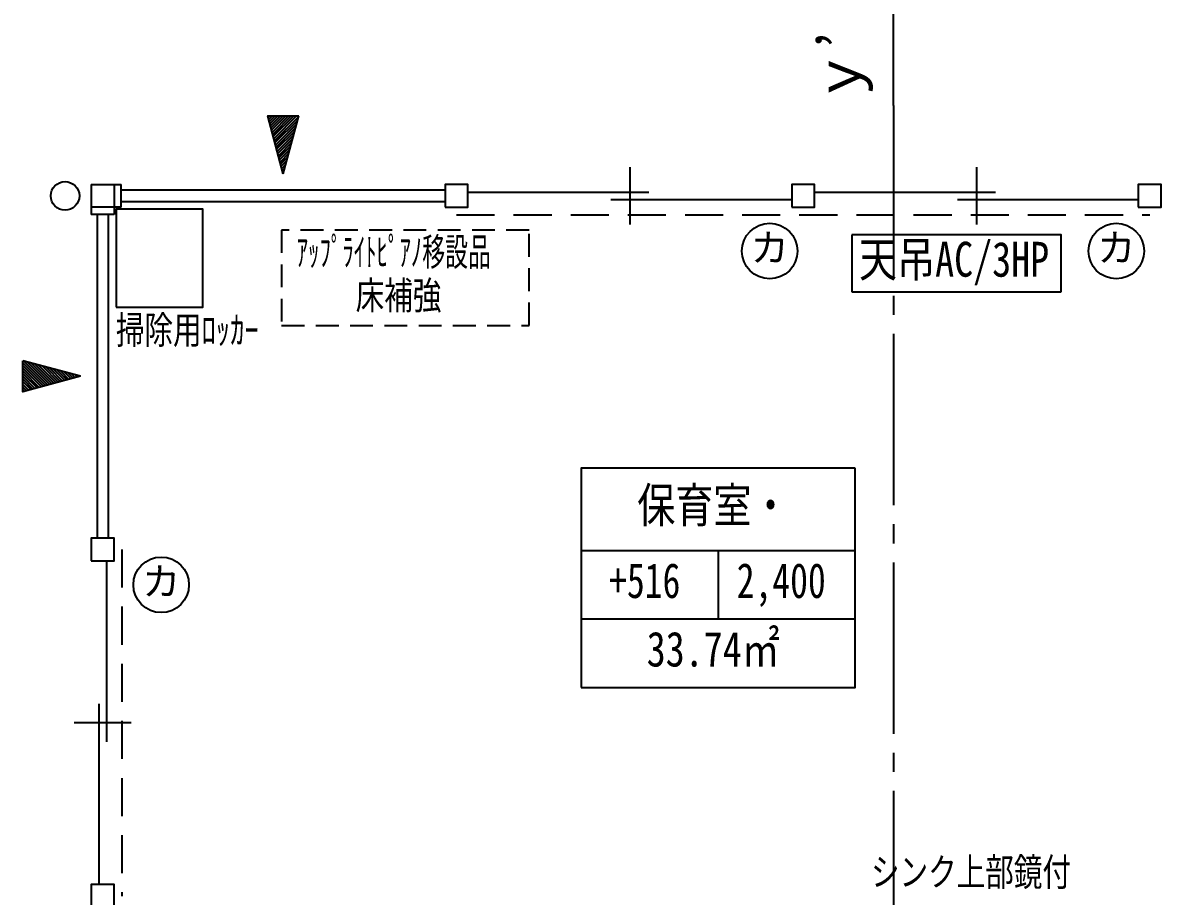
# Model space of a CAD drawing. Units: millimetres at full size, sheet at 1:100. Extents: x -40222 to 41440, y -29146 to 30741.
# Drawn here: x -30864 to -24896, y 19116 to 23704 of the extents above; entities that cross this region are included whole.
import ezdxf
from ezdxf.enums import TextEntityAlignment as Align

# ---------------------------------------------------------------- set-up
doc = ezdxf.new("R2010")
doc.units = ezdxf.units.MM
doc.header["$LTSCALE"] = 100
for name, pattern in [('CHAIN2', [12, 9, -1, 1, -1]), ('DASHED1', [1.8, 1.2, -0.6]), ('DASHED2', [3, 2, -1])]:
    doc.linetypes.add(name, pattern=pattern)
for name, color, linetype in [('1-1', 2, 'Continuous'), ('1-2', 7, 'Continuous'), ('1-4', 4, 'Continuous'), ('1-5', 7, 'Continuous'), ('1-9', 7, 'Continuous'), ('1-A', 4, 'Continuous'), ('1-C', 4, 'Continuous'), ('1-E', 4, 'Continuous')]:
    doc.layers.add(name, color=color, linetype=linetype)
doc.styles.add('ＭＳ ゴシック', font='')
doc.styles.get('ＭＳ ゴシック').set_extended_font_data('MS Gothic')

msp = doc.modelspace()

# ---------------------------------------------------------------- linework, layer by layer
at = {"layer": '1-1'}
for p, q in [((-30503.4, 22854.8), (-30345.9, 22854.8)), ((-30503.4, 22854.8), (-30503.4, 22697.3)), ((-30345.9, 22734.8), (-30345.9, 22854.8)), ((-30345.9, 22734.8), (-30503.4, 22734.8)), ((-30383.4, 22697.3), (-30503.4, 22697.3))]:
    msp.add_line(p, q, dxfattribs=at)
msp.add_lwpolyline([(-30383.4, 22854.8), (-30383.4, 22734.8), (-30383.4, 22697.3)], dxfattribs=at)
for points in [[(-28645.9, 22734.8), (-28525.9, 22734.8), (-28525.9, 22854.8), (-28645.9, 22854.8)], [(-26825.9, 22734.8), (-26705.9, 22734.8), (-26705.9, 22854.8), (-26825.9, 22854.8)], [(-25005.9, 22734.8), (-24885.9, 22734.8), (-24885.9, 22854.8), (-25005.9, 22854.8)], [(-30503.4, 20877.3), (-30383.4, 20877.3), (-30383.4, 20997.3), (-30503.4, 20997.3)], [(-30503.4, 19057.3), (-30383.4, 19057.3), (-30383.4, 19177.3), (-30503.4, 19177.3)]]:
    msp.add_lwpolyline(points, close=True, dxfattribs=at)
at = {"layer": '1-2'}
for p, q in [((-27675.8, 22944.8), (-27675.8, 22644.8)), ((-25855.8, 22944.8), (-25855.8, 22644.8)), ((-28645.9, 22824.8), (-30345.9, 22824.8)), ((-28525.9, 22814.8), (-27575.8, 22814.8)), ((-26705.9, 22814.8), (-25755.8, 22814.8)), ((-30345.9, 22764.8), (-28645.9, 22764.8)), ((-27775.9, 22774.8), (-26825.8, 22774.8)), ((-25955.9, 22774.8), (-25005.8, 22774.8)), ((-30473.4, 22697.3), (-30473.4, 20997.3)), ((-30413.4, 20997.3), (-30413.4, 22697.3)), ((-30423.4, 20877.3), (-30423.4, 19927.3)), ((-30463.4, 20127.3), (-30463.4, 19177.3)), ((-30293.4, 20027.3), (-30593.4, 20027.3))]:
    msp.add_line(p, q, dxfattribs=at)
at = {"layer": '1-4'}
for p, q in [((-29566.6, 23214.9), (-29575.1, 23206.5)), ((-29552.5, 23214.9), (-29572.1, 23195.3)), ((-29538.3, 23214.9), (-29569.1, 23184.2)), ((-29524.2, 23214.9), (-29566.1, 23173)), ((-29510, 23214.9), (-29563.1, 23161.9)), ((-29495.9, 23214.9), (-29560.1, 23150.7)), ((-29481.7, 23214.9), (-29557.1, 23139.6)), ((-29467.6, 23214.9), (-29554.1, 23128.4)), ((-29453.5, 23214.9), (-29551.1, 23117.3)), ((-29439.3, 23214.9), (-29548.2, 23106.1)), ((-29425.2, 23214.9), (-29545.2, 23094.9)), ((-29415.6, 23210.3), (-29542.2, 23083.8)), ((-29420.8, 23191), (-29539.2, 23072.6)), ((-29426, 23171.7), (-29536.2, 23061.5)), ((-29431.2, 23152.4), (-29533.2, 23050.3)), ((-29436.3, 23133.1), (-29530.2, 23039.2)), ((-29441.5, 23113.7), (-29527.2, 23028)), ((-29446.7, 23094.4), (-29524.2, 23016.9)), ((-29451.9, 23075.1), (-29521.3, 23005.7)), ((-29457, 23055.8), (-29518.3, 22994.6)), ((-29462.2, 23036.5), (-29515.3, 22983.4)), ((-29467.4, 23017.2), (-29512.3, 22972.3)), ((-29472.6, 22997.8), (-29509.3, 22961.1)), ((-29477.7, 22978.5), (-29506.3, 22949.9)), ((-29482.9, 22959.2), (-29503.3, 22938.8)), ((-29488.1, 22939.9), (-29500.3, 22927.6)), ((-29493.3, 22920.6), (-29497.4, 22916.5)), ((-30863.5, 21918), (-30743.5, 21798)), ((-30863.5, 21903.8), (-30754.7, 21795)), ((-30858.9, 21927.5), (-30732.4, 21801)), ((-30839.6, 21922.3), (-30721.2, 21803.9)), ((-30820.3, 21917.2), (-30710.1, 21806.9)), ((-30801, 21912), (-30698.9, 21809.9)), ((-30781.7, 21906.8), (-30687.8, 21812.9)), ((-30762.3, 21901.6), (-30676.6, 21815.9)), ((-30863.5, 21889.7), (-30765.8, 21792)), ((-30863.5, 21875.5), (-30777, 21789)), ((-30863.5, 21861.4), (-30788.2, 21786)), ((-30863.5, 21847.3), (-30799.3, 21783)), ((-30743, 21896.4), (-30665.5, 21818.9)), ((-30723.7, 21891.3), (-30654.3, 21821.9)), ((-30704.4, 21886.1), (-30643.2, 21824.9)), ((-30685.1, 21880.9), (-30632, 21827.9)), ((-30665.8, 21875.7), (-30620.9, 21830.8)), ((-30646.4, 21870.6), (-30609.7, 21833.8)), ((-30627.1, 21865.4), (-30598.5, 21836.8)), ((-30607.8, 21860.2), (-30587.4, 21839.8)), ((-30588.5, 21855), (-30576.2, 21842.8)), ((-30569.2, 21849.9), (-30565.1, 21845.8)), ((-30863.5, 21833.1), (-30810.5, 21780)), ((-30863.5, 21819), (-30821.6, 21777)), ((-30863.5, 21804.8), (-30832.8, 21774.1)), ((-30863.5, 21790.7), (-30843.9, 21771.1)), ((-30863.5, 21776.5), (-30855.1, 21768.1))]:
    msp.add_line(p, q, dxfattribs=at)
at = {"layer": '1-4', "color": 3}
for p, q in [((-29495.9, 22910.9), (-29414.4, 23214.9)), ((-30559.5, 21847.3), (-30863.5, 21928.7))]:
    msp.add_line(p, q, dxfattribs=at)
for points in [[(-29495.9, 22910.9), (-29577.3, 23214.9), (-29414.4, 23214.9)], [(-30559.5, 21847.3), (-30863.5, 21765.8), (-30863.5, 21928.7)]]:
    msp.add_lwpolyline(points, dxfattribs=at)
at = {"layer": '1-5', "linetype": 'DASHED1'}
msp.add_lwpolyline([(-29504.5, 22114.7), (-28204.5, 22114.7), (-28204.5, 22614.7), (-29504.5, 22614.7)], close=True, dxfattribs=at)
at = {"layer": '1-5'}
msp.add_circle((-30641.1, 22794.8), 75, dxfattribs=at)
at = {"layer": '1-9'}
for p, q in [((-27932.1, 20932.9), (-26492.1, 20932.9)), ((-27212.1, 20932.9), (-27212.1, 20572.9)), ((-27932.1, 20572.9), (-26492.1, 20572.9))]:
    msp.add_line(p, q, dxfattribs=at)
for points in [[(-27932.1, 20212.9), (-26492.1, 20212.9), (-26492.1, 21364.9)], [(-26492.1, 21364.9), (-27932.1, 21364.9), (-27932.1, 20212.9)]]:
    msp.add_lwpolyline(points, dxfattribs=at)
at = {"layer": '1-A', "linetype": 'DASHED2'}
for p, q in [((-28585.9, 22694.8), (-24945.9, 22694.8)), ((-30343.4, 20937.3), (-30343.4, 19117.3))]:
    msp.add_line(p, q, dxfattribs=at)
at = {"layer": '1-A'}
msp.add_lwpolyline([(-30373.5, 22209.5), (-29918.5, 22209.5), (-29918.5, 22724.5), (-30373.5, 22724.5)], close=True, dxfattribs=at)
at = {"layer": '1-A', "color": 2}
for centre in [(-26941.4, 22504.9), (-25121.4, 22504.9), (-30136.4, 20752.2)]:
    msp.add_circle(centre, 145.9, dxfattribs=at)
at = {"layer": '1-C'}
for p, q in [((-26510.2, 22590.2), (-26510.2, 22290.2)), ((-26510.2, 22290.2), (-25410.2, 22290.2))]:
    msp.add_line(p, q, dxfattribs=at)
msp.add_lwpolyline([(-25410.2, 22290.2), (-25410.2, 22590.2), (-26510.2, 22590.2)], dxfattribs=at)
at = {"layer": '1-E'}
msp.add_line((-26291.8, 23269.8), (-26291.8, 23951.7), dxfattribs=at)
at = {"layer": '1-E', "linetype": 'CHAIN2'}
msp.add_line((-26291.8, 23269.8), (-26291.8, 7161.4), dxfattribs=at)

# ---------------------------------------------------------------- texts
at = {"layer": '1-5', "style": 'ＭＳ ゴシック', "width": 0.75}
msp.add_text('シンク上部鏡付', height=146.6, dxfattribs=at).set_placement((-26409.4, 19126.8), align=Align.BOTTOM_LEFT)
at = {"layer": '1-9', "style": 'ＭＳ ゴシック'}
for s, width, p in [('保育室・', 0.8, (-27637.1, 21023.9)), ('+516', 0.75, (-27784.6, 20627.9)), ('2,400', 0.75, (-27114.6, 20627.9)), ('33.74㎡', 0.8, (-27587.1, 20267.9))]:
    msp.add_text(s, height=183.3, dxfattribs=dict(at, width=width)).set_placement(p, align=Align.BOTTOM_LEFT)
at = {"layer": '1-A', "color": 7, "style": 'ＭＳ ゴシック'}
for s, width, p in [('ｱｯﾌﾟﾗｲﾄﾋﾟｱﾉ移設品', 0.6, (-29425.4, 22383.3)), ('床補強', 0.75, (-29115.3, 22154.8)), ('掃除用ﾛｯｶｰ', 0.75, (-30374.3, 21973.5))]:
    msp.add_text(s, height=146.6, dxfattribs=dict(at, width=width)).set_placement(p, align=Align.BOTTOM_LEFT)
for p in [(-27041.4, 22404.9), (-25221.4, 22404.9), (-30236.4, 20652.2)]:
    msp.add_text('カ', height=146.6, dxfattribs=at).set_placement(p, align=Align.BOTTOM_LEFT)
at = {"layer": '1-C', "color": 7, "style": 'ＭＳ ゴシック', "width": 0.8}
msp.add_text('天吊AC/3HP', height=183.3, dxfattribs=at).set_placement((-26472.7, 22315.2), align=Align.BOTTOM_LEFT)
at = {"layer": '1-E', "style": 'ＭＳ ゴシック'}
msp.add_text('ｙ’', height=219.9, rotation=90, dxfattribs=at).set_placement((-26403.1, 23270), align=Align.BOTTOM_LEFT)

doc.saveas('drawing.dxf')
